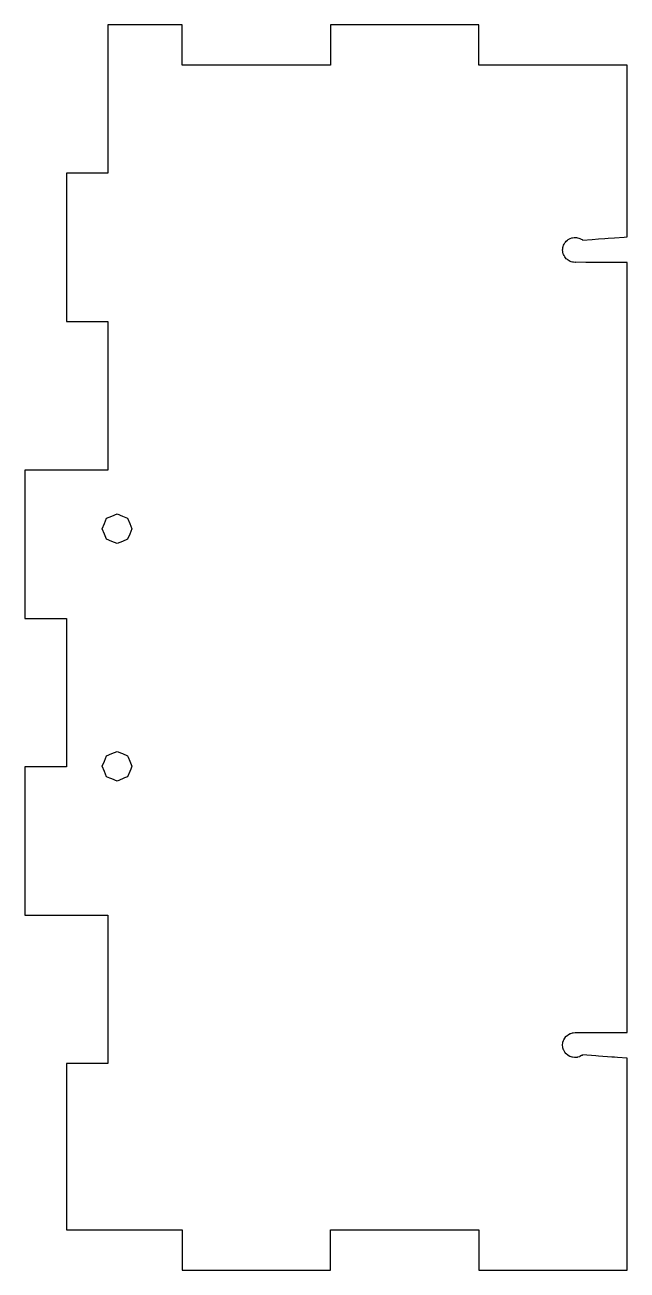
# Model space of a CAD drawing. Header units: millimetres. Extents: x 199 to 300, y 0 to 210.
import ezdxf

# ---------------------------------------------------------------- set-up
doc = ezdxf.new("R2010")
doc.units = ezdxf.units.MM

msp = doc.modelspace()

# ---------------------------------------------------------------- linework, layer by layer
msp.add_lwpolyline([(291.382109, 40.147979), (291.428111, 40.149108), (300.141101, 40.149108), (300.141101, 169.933109), (293.177099, 169.933112), (291.427123, 169.938099), (291.394131, 169.935084), (291.372118, 169.93312), (291.128109, 169.957106), (290.962106, 169.973108), (290.728115, 170.044107), (290.568123, 170.093109), (290.352111, 170.208109), (290.205112, 170.287109), (290.076111, 170.393109), (289.88711, 170.548108), (289.78111, 170.677109), (289.626111, 170.866107), (289.510112, 171.082109), (289.432111, 171.229107), (289.383112, 171.389107), (289.312113, 171.623106), (289.2961, 171.789107), (289.272108, 172.033108), (289.288122, 172.199108), (289.31211, 172.443109), (289.36111, 172.602107), (289.432111, 172.837108), (289.510112, 172.984109), (289.626111, 173.200108), (289.732111, 173.329109), (289.88711, 173.518107), (290.076111, 173.673109), (290.205112, 173.779109), (290.421114, 173.895108), (290.568123, 173.973109), (290.803102, 174.044107), (290.962106, 174.093118), (291.206115, 174.117107), (291.372118, 174.133098), (291.616099, 174.109109), (291.782102, 174.093107), (292.016121, 174.022108), (292.176113, 173.973109), (292.392097, 173.858109), (292.539107, 173.779109), (292.600123, 173.729108), (292.642118, 173.695109), (294.2461, 173.809107), (295.339118, 173.887107), (296.38811, 173.962108), (296.9431, 174.002107), (298.036119, 174.080108), (299.641116, 174.195108), (300.141101, 174.230109), (300.141101, 203.139107), (275.141112, 203.139107), (275.141112, 209.941107), (250.141111, 209.941107), (250.141111, 203.139107), (225.14111, 203.139107), (225.14111, 209.941107), (212.641111, 209.941107), (212.641111, 184.941107), (205.641111, 184.941107), (205.641111, 159.941107), (212.641111, 159.941107), (212.641111, 134.941107), (198.641111, 134.941107), (198.641111, 109.941107), (205.641111, 109.941107), (205.641111, 84.941107), (198.641111, 84.941107), (198.641111, 59.941107), (212.641111, 59.941107), (212.641111, 34.941107), (205.641111, 34.941107), (205.641111, 6.943108), (225.14111, 6.943108), (225.14111, 0.141108), (250.141111, 0.141108), (250.141111, 6.943108), (275.141112, 6.943108), (275.141112, 0.141108), (300.141101, 0.141108), (300.141101, 35.852108), (298.4971, 35.969109), (298.036119, 36.002106), (297.575109, 36.035107), (295.339118, 36.195107), (294.878108, 36.228107), (292.642175, 36.388093), (292.624112, 36.373107), (292.539107, 36.303108), (292.477103, 36.270108), (292.176113, 36.109117), (292.108097, 36.089107), (291.782102, 35.990106), (291.712111, 35.983107), (291.372118, 35.949108), (291.302099, 35.956107), (290.962106, 35.990098), (290.895106, 36.010107), (290.568123, 36.109108), (290.506119, 36.142108), (290.205112, 36.303108), (290.151112, 36.348108), (289.88711, 36.564107), (289.842112, 36.619106), (289.626111, 36.883108), (289.465112, 37.184107), (289.432111, 37.246108), (289.333108, 37.572109), (289.312122, 37.640107), (289.30611, 37.710107), (289.272111, 38.049107), (289.27911, 38.119109), (289.312113, 38.459108), (289.333111, 38.526107), (289.432111, 38.853107), (289.465112, 38.915108), (289.626111, 39.216107), (289.842112, 39.480109), (289.88711, 39.534109), (290.151112, 39.751107), (290.205112, 39.795108), (290.267111, 39.829108), (290.568123, 39.990098), (290.636111, 40.010108), (290.962106, 40.109109), (291.032125, 40.116108), (291.382109, 40.148109)])
for points in [[(214.18911, 122.541109), (213.313112, 122.904109), (212.421112, 123.273109), (212.058112, 124.149107), (211.689112, 125.041107), (212.05111, 125.917107), (212.421112, 126.809107), (213.296111, 127.172107), (214.18911, 127.541107), (215.081113, 127.172107), (215.956112, 126.809107), (216.326111, 125.917107), (216.689111, 125.041107), (216.319112, 124.149107), (215.956112, 123.273109), (215.064112, 122.904109)], [(214.18911, 82.541107), (213.313112, 82.904107), (212.957111, 83.051108), (212.421112, 83.273107), (212.058112, 84.149108), (211.689112, 85.041108), (212.05111, 85.917108), (212.421112, 86.809108), (213.296111, 87.172108), (214.18911, 87.541108), (214.89911, 87.247109), (215.081113, 87.172108), (215.956112, 86.809108), (216.056112, 86.568108), (216.326111, 85.917108), (216.689111, 85.041108), (216.479112, 84.536108), (216.326111, 84.166109), (215.956112, 83.273107), (215.431111, 83.056109), (215.081113, 82.911109)]]:
    msp.add_lwpolyline(points, close=True)

doc.saveas('drawing.dxf')
